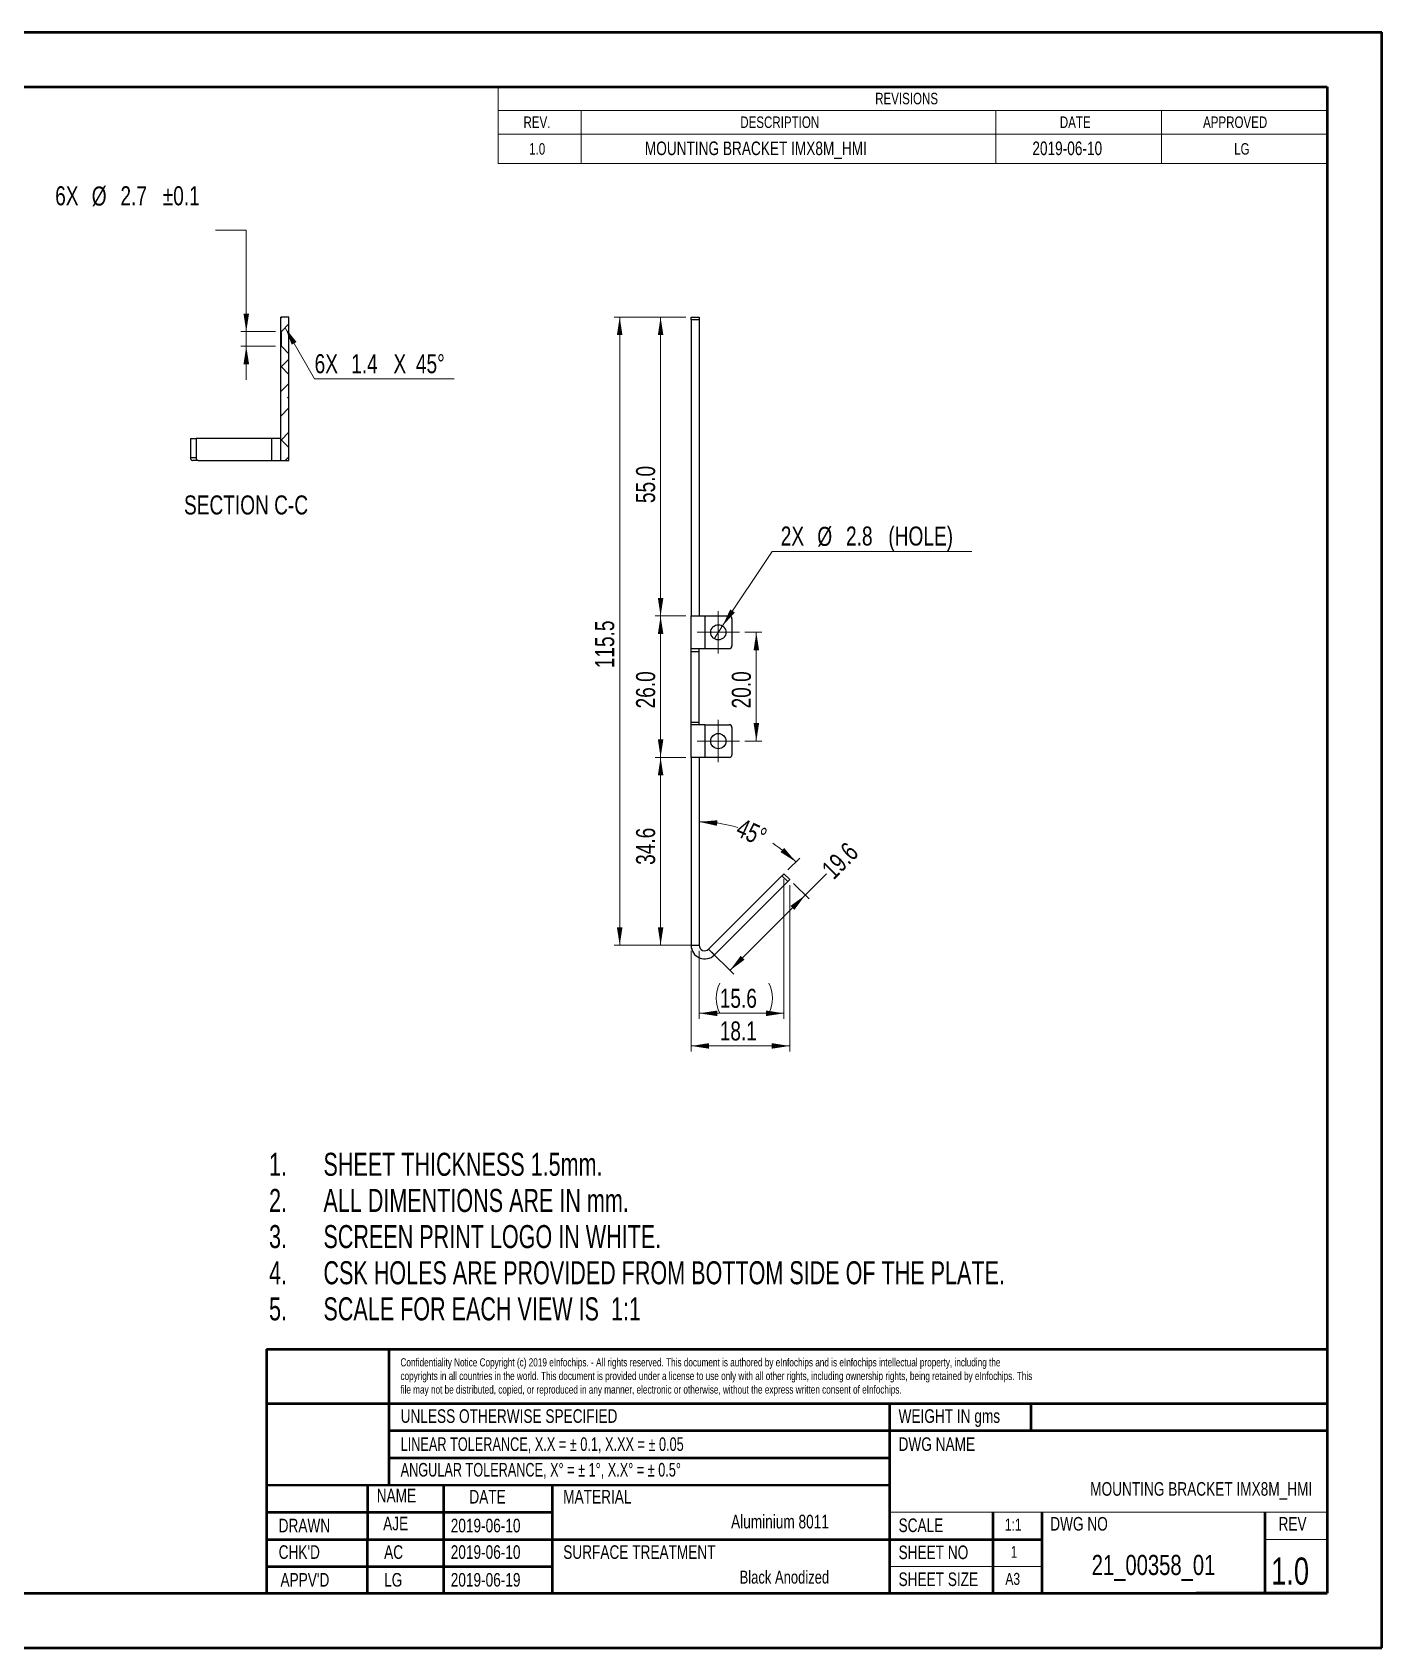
# Model space of a CAD drawing. Header units: millimetres. Extents: x 0 to 420, y 0 to 297.
# Drawn here: x 172 to 420.1, y 0.2 to 297.2 of the extents above; entities that cross this region are included whole.
import ezdxf

# ---------------------------------------------------------------- set-up
doc = ezdxf.new("R2010")
doc.units = ezdxf.units.MM
doc.styles.add('SLDTEXTSTYLE0', font='TXT', dxfattribs={"width": 0.7})
doc.styles.add('SLDTEXTSTYLE1', font='TXT', dxfattribs={"width": 0.75})
doc.styles.add('SLDTEXTSTYLE2', font='TXT', dxfattribs={"width": 0.698864})
doc.styles.add('SLDTEXTSTYLE3', font='TXT', dxfattribs={"width": 0.697674})
doc.dimstyles.new('SLDDIMSTYLE0', dxfattribs={"dimtxt": 3.5, "dimasz": 3.302, "dimexe": 0, "dimexo": 0.0625, "dimgap": 0.875, "dimtad": 1, "dimdec": 1, "dimrnd": 1e-09, "dimzin": 4, "dimdsep": 46, "dimtxsty": 'SLDTEXTSTYLE1', "dimsah": 1, "dimcen": 0.09, "dimadec": 0, "dimazin": 1, "dimtfac": 1, "dimtdec": 1, "dimtofl": 0, "dimtmove": 0, "dimatfit": 3, "dimfxl": 1, "dimfrac": 2, "dimtolj": 1, "dimtzin": 12, "dimarcsym": 0})
doc.dimstyles.new('SLDDIMSTYLE3', dxfattribs={"dimtxt": 3.5, "dimasz": 3.302, "dimexe": 0, "dimexo": 0.0625, "dimgap": 0.875, "dimtad": 1, "dimdec": 1, "dimrnd": 1e-09, "dimzin": 12, "dimdsep": 46, "dimtxsty": 'SLDTEXTSTYLE1', "dimsah": 1, "dimcen": 0.09, "dimadec": 0, "dimazin": 3, "dimtfac": 1, "dimtdec": 1, "dimtofl": 0, "dimtmove": 0, "dimatfit": 3, "dimfxl": 1, "dimfrac": 2, "dimtolj": 1, "dimtzin": 12, "dimarcsym": 0})
doc.dimstyles.new('SLDDIMSTYLE6', dxfattribs={"dimtxt": 3.5, "dimasz": 3.302, "dimexe": 0, "dimexo": 0.0625, "dimgap": 0.875, "dimtad": 0, "dimdec": 4, "dimzin": 12, "dimdsep": 46, "dimtxsty": 'SLDTEXTSTYLE1', "dimsah": 1, "dimcen": 0.09, "dimadec": 0, "dimazin": 3, "dimtfac": 1, "dimtdec": 0, "dimtofl": 0, "dimtmove": 0, "dimatfit": 3, "dimfxl": 1, "dimfrac": 2, "dimtolj": 1, "dimtzin": 12, "dimarcsym": 0})
doc.dimstyles.new('SLDDIMSTYLE7', dxfattribs={"dimtxt": 3.5, "dimasz": 3.302, "dimexe": 0, "dimexo": 0.0625, "dimgap": 0.875, "dimtad": 0, "dimdec": 1, "dimrnd": 1e-09, "dimzin": 12, "dimdsep": 46, "dimtxsty": 'SLDTEXTSTYLE1', "dimsah": 1, "dimcen": 0.09, "dimadec": 0, "dimazin": 3, "dimtfac": 1, "dimtdec": 1, "dimtofl": 0, "dimtmove": 0, "dimatfit": 3, "dimfxl": 1, "dimfrac": 2, "dimtolj": 1, "dimtzin": 12, "dimarcsym": 0})
doc.dimstyles.new('SLDDIMSTYLE8', dxfattribs={"dimtxt": 3.5, "dimasz": 3.302, "dimexe": 0, "dimexo": 0.0625, "dimgap": 0.875, "dimtad": 0, "dimtih": 1, "dimtoh": 1, "dimdec": 1, "dimrnd": 1e-09, "dimzin": 12, "dimdsep": 46, "dimtxsty": 'SLDTEXTSTYLE1', "dimblk1": 'NONE', "dimsah": 1, "dimcen": 0, "dimadec": 0, "dimazin": 3, "dimtfac": 1, "dimtdec": 1, "dimtmove": 0, "dimatfit": 3, "dimldrblk": 'NONE', "dimfxl": 1, "dimfrac": 2, "dimtolj": 1, "dimtzin": 12, "dimarcsym": 0})
doc.dimstyles.new('SLDDIMSTYLE9', dxfattribs={"dimtxt": 3.5, "dimasz": 3.302, "dimexe": 0, "dimexo": 0.0625, "dimgap": 0.875, "dimtad": 0, "dimtih": 1, "dimtoh": 1, "dimdec": 1, "dimrnd": 1e-09, "dimzin": 12, "dimdsep": 46, "dimtxsty": 'SLDTEXTSTYLE1', "dimsah": 1, "dimcen": 0.09, "dimadec": 0, "dimazin": 3, "dimtol": 1, "dimtp": 0.1, "dimtm": 0.1, "dimtfac": 1, "dimtdec": 1, "dimtmove": 0, "dimatfit": 0, "dimfxl": 1, "dimfrac": 2, "dimtolj": 1, "dimarcsym": 0})

# ---------------------------------------------------------------- blocks, each defined once
blk = doc.blocks.new('SW_NOTE_0')
at = {"color": 0, "linetype": 'Continuous', "lineweight": 0, "attachment_point": 1, "style": 'SLDTEXTSTYLE0'}
for s, insert, char_height in [('1.', (-10, 5.46), 4.233), ('SHEET THICKNESS 1.5mm.', (0, 5.46), 4.2333), ('2.', (-10, -1.19), 4.233), ('ALL DIMENTIONS ARE IN mm.', (0, -1.19), 4.2333), ('3.', (-10, -7.83), 4.233), ('SCREEN PRINT LOGO IN WHITE.', (0, -7.83), 4.2333), ('4.', (-10, -14.48), 4.233), ('CSK HOLES ARE PROVIDED FROM BOTTOM SIDE OF THE PLATE.', (0, -14.48), 4.2333), ('5.', (-10, -21.12), 4.233), ('SCALE FOR EACH VIEW IS  1:1', (0, -21.12), 4.2333)]:
    blk.add_mtext(s, dxfattribs=dict(at, insert=insert, char_height=char_height))
blk = doc.blocks.new('SW_NOTE_1')
at = {"color": 0, "linetype": 'Continuous', "lineweight": 0, "char_height": 1.5, "attachment_point": 1, "style": 'SLDTEXTSTYLE1'}
for s, insert in [('Confidentiality Notice Copyright (c) 2019 eInfochips. - All rights reserved. This document is authored by eInfochips and is eInfochips intellectual property, including the', (0, 1.93)), ('copyrights in all countries in the world. This document is provided under a license to use only with all other rights, including ownership rights, being retained by eInfochips. This', (0, -0.57)), ('file may not be distributed, copied, or reproduced in any manner, electronic or otherwise, without the express written consent of eInfochips.', (0, -3.07))]:
    blk.add_mtext(s, dxfattribs=dict(at, insert=insert))
blk = doc.blocks.new('SW_TABLEANNOTATION_0')
at = {"color": 0, "linetype": 'Continuous', "lineweight": 18}
for p, q in [((0, 0), (0, -14.15)), ((152.4, 0), (0, 0)), ((152.4, -14.15), (152.4, 0)), ((0, -4.35), (152.4, -4.35)), ((15.24, -4.35), (15.24, -8.7)), ((91.44, -4.35), (91.44, -8.7)), ((121.92, -4.35), (121.92, -8.7)), ((0, -8.7), (152.4, -8.7)), ((15.24, -8.7), (15.24, -14.15)), ((91.44, -8.7), (91.44, -14.15)), ((121.92, -8.7), (121.92, -14.15)), ((0, -14.15), (152.4, -14.15))]:
    blk.add_line(p, q, dxfattribs=at)
at = {"color": 0, "linetype": 'Continuous', "lineweight": 18, "attachment_point": 1, "style": 'SLDTEXTSTYLE1'}
for s, insert, char_height in [('REVISIONS', (69.28, -1.12), 2.117), ('REV.', (4.63, -5.47), 2.117), ('DESCRIPTION', (44.48, -5.47), 2.1167), ('DATE', (103.23, -5.47), 2.117), ('APPROVED', (129.56, -5.47), 2.117), ('1.0', (5.67, -10.37), 2.117), ('MOUNTING BRACKET IMX8M_HMI', (26.94, -10.08), 2.5), ('2019-06-10', (98.18, -10.08), 2.5), ('LG', (135.28, -10.37), 2.117)]:
    blk.add_mtext(s, dxfattribs=dict(at, insert=insert, char_height=char_height))
blk = doc.blocks.new('_D_9')
at = {"color": 7, "linetype": 'Continuous', "lineweight": 18}
for p, q in [((292.12, 244.85), (278.99, 244.85)), ((279.99, 244.85), (279.99, 129.35)), ((294.62, 129.35), (278.99, 129.35))]:
    blk.add_line(p, q, dxfattribs=at)
for points in [[(279.99, 244.85), (279.48, 241.55), (280.5, 241.55)], [(279.99, 129.35), (280.5, 132.65), (279.48, 132.65)]]:
    blk.add_solid(points, dxfattribs=at)
at = {"color": 7, "linetype": 'Continuous', "lineweight": 18, "insert": (275.48, 180.29), "char_height": 3.5, "attachment_point": 1, "rotation": 90, "style": 'SLDTEXTSTYLE1'}
blk.add_mtext('115.5', dxfattribs=at)
blk = doc.blocks.new('_D_10')
at = {"color": 7, "linetype": 'Continuous', "lineweight": 18}
for p, q in [((292.12, 244.85), (286.51, 244.85)), ((287.51, 244.85), (287.51, 189.9)), ((292.12, 189.9), (286.51, 189.9))]:
    blk.add_line(p, q, dxfattribs=at)
for points in [[(287.51, 244.85), (287.01, 241.55), (288.02, 241.55)], [(287.51, 189.9), (288.02, 193.2), (287.01, 193.2)]]:
    blk.add_solid(points, dxfattribs=at)
at = {"color": 7, "linetype": 'Continuous', "lineweight": 18, "insert": (283, 210.66), "char_height": 3.5, "attachment_point": 1, "rotation": 90, "style": 'SLDTEXTSTYLE1'}
blk.add_mtext('55.0', dxfattribs=at)
blk = doc.blocks.new('_D_11')
at = {"color": 7, "linetype": 'Continuous', "lineweight": 18}
for p, q in [((292.12, 189.9), (286.51, 189.9)), ((287.51, 189.9), (287.51, 163.9)), ((292.12, 163.9), (286.51, 163.9))]:
    blk.add_line(p, q, dxfattribs=at)
for points in [[(287.51, 189.9), (287.01, 186.6), (288.02, 186.6)], [(287.51, 163.9), (288.02, 167.2), (287.01, 167.2)]]:
    blk.add_solid(points, dxfattribs=at)
at = {"color": 7, "linetype": 'Continuous', "lineweight": 18, "insert": (283, 172.9), "char_height": 3.5, "attachment_point": 1, "rotation": 90, "style": 'SLDTEXTSTYLE1'}
blk.add_mtext('26.0', dxfattribs=at)
blk = doc.blocks.new('_D_12')
at = {"color": 7, "linetype": 'Continuous', "lineweight": 18}
for p, q in [((292.12, 163.9), (286.51, 163.9)), ((287.51, 163.9), (287.51, 129.35)), ((294.62, 129.35), (286.51, 129.35))]:
    blk.add_line(p, q, dxfattribs=at)
for points in [[(287.51, 163.9), (287.01, 160.6), (288.02, 160.6)], [(287.51, 129.35), (288.02, 132.65), (287.01, 132.65)]]:
    blk.add_solid(points, dxfattribs=at)
at = {"color": 7, "linetype": 'Continuous', "lineweight": 18, "insert": (283, 144.14), "char_height": 3.5, "attachment_point": 1, "rotation": 90, "style": 'SLDTEXTSTYLE1'}
blk.add_mtext('34.6', dxfattribs=at)
blk = doc.blocks.new('_D_13')
at = {"color": 7, "linetype": 'Continuous', "lineweight": 18}
for p, q in [((303.02, 186.9), (306.11, 186.9)), ((305.11, 186.9), (305.11, 166.9)), ((303.02, 166.9), (306.11, 166.9))]:
    blk.add_line(p, q, dxfattribs=at)
for points in [[(305.11, 186.9), (304.61, 183.6), (305.62, 183.6)], [(305.11, 166.9), (305.62, 170.2), (304.61, 170.2)]]:
    blk.add_solid(points, dxfattribs=at)
at = {"color": 7, "linetype": 'Continuous', "lineweight": 18, "insert": (300.6, 172.9), "char_height": 3.5, "attachment_point": 1, "rotation": 90, "style": 'SLDTEXTSTYLE1'}
blk.add_mtext('20.0', dxfattribs=at)
blk = doc.blocks.new('_D_14')
at = {"color": 7, "linetype": 'Continuous', "lineweight": 18}
blk.add_line((310.89, 143.2), (313.09, 145.4), dxfattribs=at)
for start, end in [(73.5739, 90), (45, 57.46)]:
    blk.add_arc((294.62, 126.94), 25.11, start, end, dxfattribs=at)
for points in [[(294.62, 152.05), (297.89, 151.32), (297.95, 152.34)], [(312.38, 144.69), (310.23, 147.25), (309.56, 146.49)]]:
    blk.add_solid(points, dxfattribs=at)
at = {"color": 7, "linetype": 'Continuous', "lineweight": 18, "insert": (302.55, 152.82), "char_height": 3.5, "attachment_point": 1, "rotation": 335.517, "style": 'SLDTEXTSTYLE1'}
blk.add_mtext('45°', dxfattribs=at)
blk = doc.blocks.new('_D_15')
at = {"color": 7, "linetype": 'Continuous', "lineweight": 18}
for p, q in [((311.95, 140.72), (314.81, 137.87)), ((314.1, 138.57), (318.04, 142.52)), ((300.25, 124.72), (314.1, 138.57)), ((296.33, 128.64), (300.96, 124.02))]:
    blk.add_line(p, q, dxfattribs=at)
for points in [[(314.1, 138.57), (311.4, 136.6), (312.12, 135.88)], [(300.25, 124.72), (302.94, 126.7), (302.23, 127.42)]]:
    blk.add_solid(points, dxfattribs=at)
at = {"color": 7, "linetype": 'Continuous', "lineweight": 18, "insert": (316.82, 143.74), "char_height": 3.5, "attachment_point": 1, "rotation": 45, "style": 'SLDTEXTSTYLE1'}
blk.add_mtext('19.6', dxfattribs=at)
blk = doc.blocks.new('_D_16')
at = {"color": 7, "linetype": 'Continuous', "lineweight": 18}
for p, q in [((311.24, 140.43), (311.24, 109.85)), ((293.12, 128.35), (293.12, 109.85)), ((293.12, 110.85), (311.24, 110.85))]:
    blk.add_line(p, q, dxfattribs=at)
for points in [[(293.12, 110.85), (296.43, 110.34), (296.43, 111.36)], [(311.24, 110.85), (307.94, 111.36), (307.94, 110.34)]]:
    blk.add_solid(points, dxfattribs=at)
at = {"color": 7, "linetype": 'Continuous', "lineweight": 18, "insert": (298.38, 115.36), "char_height": 3.5, "attachment_point": 1, "style": 'SLDTEXTSTYLE1'}
blk.add_mtext('18.1', dxfattribs=at)
blk = doc.blocks.new('_D_17')
at = {"color": 7, "linetype": 'Continuous', "lineweight": 18}
for p, q in [((310.18, 141.49), (310.18, 115.85)), ((294.62, 128.35), (294.62, 115.85)), ((310.18, 116.85), (294.62, 116.85))]:
    blk.add_line(p, q, dxfattribs=at)
for centre, start, end in [((303.94, 119.63), 153.4349, 206.5651), ((301.88, 119.63), 333.4349, 26.5651)]:
    blk.add_arc(centre, 6.21, start, end, dxfattribs=at)
for points in [[(294.62, 116.85), (297.93, 116.34), (297.93, 117.36)], [(310.18, 116.85), (306.88, 117.36), (306.88, 116.34)]]:
    blk.add_solid(points, dxfattribs=at)
at = {"color": 7, "linetype": 'Continuous', "lineweight": 18, "insert": (298.38, 121.36), "char_height": 3.5, "attachment_point": 1, "style": 'SLDTEXTSTYLE1'}
blk.add_mtext('15.6', dxfattribs=at)
blk = doc.blocks.new('_D_18')
at = {"color": 7, "linetype": 'Continuous', "lineweight": 18}
for p, q in [((298.9, 188.07), (308.01, 201.78)), ((308.01, 201.78), (344.7, 201.78)), ((297.35, 185.73), (298.9, 188.07))]:
    blk.add_line(p, q, dxfattribs=at)
blk.add_solid([(298.9, 188.07), (301.15, 190.53), (300.3, 191.1)], dxfattribs=at)
at = {"color": 7, "linetype": 'Continuous', "lineweight": 18, "char_height": 3.5, "attachment_point": 1, "style": 'SLDTEXTSTYLE1'}
for s, insert in [('2X', (309.6, 206.35)), ('%%c', (316.32, 206.29)), ('2.8', (321.6, 206.35)), ('(HOLE)', (329.38, 206.35))]:
    blk.add_mtext(s, dxfattribs=dict(at, insert=insert))
blk = doc.blocks.new('_None')
blk = doc.blocks.new('SW_CENTERMARKSYMBOL_6')
at = {"color": 0, "linetype": 'Continuous', "lineweight": 0}
for p, q in [((0, 2.5), (0, 3.9)), ((-2.5, 0), (-3.9, 0)), ((0, 0), (-2.5, 0)), ((0, 0), (0, 2.5)), ((0, 0), (0, -2.5)), ((0, 0), (2.5, 0)), ((2.5, 0), (3.9, 0)), ((0, -2.5), (0, -3.9))]:
    blk.add_line(p, q, dxfattribs=at)
blk = doc.blocks.new('SW_CENTERMARKSYMBOL_7')
at = {"color": 0, "linetype": 'Continuous', "lineweight": 0}
for p, q in [((0, 2.5), (0, 3.9)), ((-2.5, 0), (-3.9, 0)), ((0, 0), (-2.5, 0)), ((0, 0), (0, 2.5)), ((0, 0), (0, -2.5)), ((0, 0), (2.5, 0)), ((2.5, 0), (3.9, 0)), ((0, -2.5), (0, -3.9))]:
    blk.add_line(p, q, dxfattribs=at)
blk = doc.blocks.new('SW_CHAMFER_DIMENSION_0')
at = {"color": 0, "linetype": 'Continuous', "lineweight": 18}
for p, q in [((-5.41, 9.38), (0, 0)), ((0, 0), (25.66, 0))]:
    blk.add_line(p, q, dxfattribs=at)
blk.add_solid([(-5.41, 9.38), (-4.2, 6.27), (-3.32, 6.77)], dxfattribs=at)
at = {"color": 0, "linetype": 'Continuous', "lineweight": 18, "char_height": 3.5, "attachment_point": 1, "style": 'SLDTEXTSTYLE1'}
for s, insert in [('6X', (0, 4.51)), ('1.4', (6.72, 4.51)), ('X', (14.5, 4.51)), ('45°', (18.62, 4.51))]:
    blk.add_mtext(s, dxfattribs=dict(at, insert=insert))
blk = doc.blocks.new('_D_19')
at = {"color": 7, "linetype": 'Continuous', "lineweight": 18}
for p, q in [((205.66, 260.85), (211.34, 260.85)), ((211.34, 260.85), (211.34, 242.2)), ((216.69, 242.2), (210.34, 242.2)), ((211.34, 239.5), (211.34, 242.2)), ((216.69, 239.5), (210.34, 239.5)), ((211.34, 239.5), (211.34, 233.35))]:
    blk.add_line(p, q, dxfattribs=at)
for points in [[(211.34, 242.2), (211.85, 245.5), (210.83, 245.5)], [(211.34, 239.5), (210.83, 236.2), (211.85, 236.2)]]:
    blk.add_solid(points, dxfattribs=at)
at = {"color": 7, "linetype": 'Continuous', "lineweight": 18, "char_height": 3.5, "attachment_point": 1, "style": 'SLDTEXTSTYLE1'}
for s, insert in [('6X', (176.21, 268.91)), ('%%c', (182.93, 268.86)), ('2.7', (188.21, 268.91)), ('±0.1', (195.98, 268.91))]:
    blk.add_mtext(s, dxfattribs=dict(at, insert=insert))

msp = doc.modelspace()

# ---------------------------------------------------------------- hatches: boundary and pattern name
at = {"linetype": 'Continuous', "lineweight": 18}
h = msp.add_hatch(dxfattribs=at)
h.set_pattern_fill('ANSI38', style=0)
h.paths.add_polyline_path([(219.1877, 243.59923), (219.1877, 244.84923), (217.6877, 244.84923), (217.6877, 242.19923), (217.7877, 242.19923)], flags=0)
h = msp.add_hatch(dxfattribs=at)
h.set_pattern_fill('ANSI38', style=0)
h.paths.add_polyline_path([(217.6877, 239.49923), (217.6877, 218.51534), (219.1877, 218.51534), (219.1877, 238.09923), (217.7877, 239.49923)], flags=0)

# ---------------------------------------------------------------- linework, layer by layer
at = {"color": 7, "linetype": 'Continuous', "lineweight": 50}
for p, q in [((0.07884, 297.21478), (420.07884, 297.21478)), ((420.07884, 0.21478), (420.07884, 297.21478)), ((10.07884, 287.21478), (410.07884, 287.21478)), ((410.07884, 287.21478), (410.07884, 10.21478)), ((215.07884, 55.12093), (410.07884, 55.12093)), ((215.07884, 55.12093), (215.07884, 10.12093)), ((237.57884, 55.12093), (237.57884, 30.12538)), ((215.11082, 45.12093), (410.07884, 45.12093)), ((329.57564, 45.12093), (329.57884, 10.21478)), ((355.57564, 45.12093), (355.57564, 40.12093)), ((237.57884, 40.12093), (410.07884, 40.12093)), ((237.57884, 35.12093), (329.57656, 35.12093)), ((215.11082, 30.12093), (329.57701, 30.1436)), ((233.59989, 30.12459), (233.57884, 10.21478)), ((247.57884, 30.13679), (247.57884, 10.21478)), ((267.57884, 30.14558), (267.57884, 10.21478)), ((215.11082, 25.12093), (267.57884, 25.12093)), ((348.57884, 25.12093), (348.57884, 10.21478)), ((357.57884, 25.12093), (357.57884, 10.21478)), ((398.57884, 25.12093), (398.57884, 10.21478)), ((215.11082, 20.12093), (357.57884, 20.12093)), ((215.11082, 15.12093), (267.57884, 15.12093)), ((10.07884, 10.21478), (410.07884, 10.21478)), ((410.07884, 10.21478), (385.98831, 10.21478)), ((0.07884, 0.21478), (420.07884, 0.21478))]:
    msp.add_line(p, q, dxfattribs=at)
at = {"color": 7, "linetype": 'Continuous', "lineweight": 25}
for p, q in [((217.6877, 242.19923), (217.6877, 244.84923)), ((219.1877, 244.84923), (217.6877, 244.84923)), ((219.1877, 243.59923), (217.7877, 242.19923)), ((219.1877, 243.59923), (219.1877, 244.84923)), ((219.1877, 238.09923), (219.1877, 243.59923)), ((293.1241, 244.84923), (294.6241, 244.84923)), ((293.1241, 244.34923), (293.1241, 244.84923)), ((294.6241, 244.34923), (293.1241, 244.34923)), ((293.1241, 244.34923), (293.1241, 189.89923)), ((294.6241, 244.84923), (294.6241, 244.34923)), ((294.6241, 244.34923), (294.6241, 189.89923)), ((217.7877, 242.19923), (217.6877, 242.19923)), ((217.6877, 239.49923), (217.6877, 242.19923)), ((217.7877, 239.49923), (217.7877, 242.19923)), ((217.6877, 239.49923), (217.7877, 239.49923)), ((217.6877, 218.51534), (217.6877, 239.49923)), ((217.7877, 239.49923), (219.1877, 238.09923)), ((219.1877, 218.51534), (219.1877, 238.09923)), ((201.07069, 222.51534), (201.07069, 219.01534)), ((201.07069, 222.51534), (202.13135, 222.51534)), ((202.13135, 222.51534), (202.13135, 219.01534)), ((215.98059, 222.51534), (202.13135, 222.51534)), ((215.98059, 222.51534), (215.98059, 218.51534)), ((217.6877, 222.51534), (215.98059, 222.51534)), ((201.07069, 219.01534), (202.13135, 219.01534)), ((202.4849, 218.51534), (201.42424, 218.51534)), ((202.4849, 218.51534), (215.98059, 218.51534)), ((215.98059, 218.51534), (217.6877, 218.51534)), ((217.6877, 218.51534), (219.1877, 218.51534)), ((293.1241, 183.89923), (293.1241, 189.89923)), ((293.1241, 189.89923), (295.6241, 189.89923)), ((295.6241, 189.89923), (295.6241, 183.89923)), ((295.6241, 189.89923), (300.1241, 189.89923)), ((300.6241, 189.39923), (300.6241, 184.39923)), ((293.1241, 183.89923), (295.6241, 183.89923)), ((293.1241, 183.39923), (293.1241, 183.89923)), ((293.1241, 170.39923), (293.1241, 183.39923)), ((293.1241, 183.39923), (294.6241, 183.39923)), ((294.6241, 183.39923), (294.6241, 183.89923)), ((294.6241, 170.39923), (294.6241, 183.39923)), ((295.6241, 183.89923), (300.1241, 183.89923)), ((293.1241, 170.39923), (294.6241, 170.39923)), ((293.1241, 169.89923), (293.1241, 170.39923)), ((293.1241, 163.89923), (293.1241, 169.89923)), ((295.6241, 169.89923), (293.1241, 169.89923)), ((294.6241, 169.89923), (294.6241, 170.39923)), ((295.6241, 169.89923), (295.6241, 163.89923)), ((295.6241, 169.89923), (300.1241, 169.89923)), ((300.6241, 169.39923), (300.6241, 164.39923)), ((295.6241, 163.89923), (293.1241, 163.89923)), ((293.1241, 163.89923), (293.1241, 129.34922)), ((294.6241, 163.89923), (294.6241, 129.34922)), ((300.1241, 163.89923), (295.6241, 163.89923)), ((296.3312, 128.64212), (309.82689, 142.13781)), ((297.39186, 127.58146), (310.88755, 141.07715)), ((310.88755, 141.07715), (309.82689, 142.13781)), ((310.18045, 142.49136), (311.24111, 141.4307)), ((293.1241, 129.34922), (294.6241, 129.34922)), ((296.3312, 128.64212), (297.39186, 127.58146))]:
    msp.add_line(p, q, dxfattribs=at)
at = {"color": 7, "linetype": 'Continuous', "lineweight": 18}
for p, q in [((329.57747, 25.12093), (410.07884, 25.12093)), ((398.57884, 20.12093), (410.07884, 20.12093)), ((329.57839, 15.12093), (357.57884, 15.12093))]:
    msp.add_line(p, q, dxfattribs=at)
at = {"color": 7, "linetype": 'Continuous', "lineweight": 25, "flags": 128}
for points in [[(309.82689, 142.13781), (309.89587, 142.20679), (309.96219, 142.27311), (310.02332, 142.33423), (310.07689, 142.38781), (310.12086, 142.43178), (310.15353, 142.46445), (310.17365, 142.48457), (310.18045, 142.49136)], [(311.24111, 141.4307), (311.23431, 141.42391), (311.21419, 141.40379), (311.18152, 141.37112), (311.13755, 141.32715), (311.08398, 141.27357), (311.02285, 141.21245), (310.95653, 141.14612), (310.88755, 141.07715)]]:
    msp.add_lwpolyline(points, dxfattribs=at)
at = {"color": 7, "linetype": 'Continuous', "lineweight": 25}
for centre in [(298.1241, 186.89923), (298.1241, 166.89923)]:
    msp.add_circle(centre, 1.4, dxfattribs=at)
for centre, radius, start, end in [((201.51262, 218.95284), 0.44633, 171.9502612, 258.5789446), ((202.57328, 218.95284), 0.44633, 171.9501936, 258.5788699), ((300.1241, 189.39923), 0.5, 0, 90), ((300.1241, 184.39923), 0.5, 270, 0), ((300.1241, 169.39923), 0.5, 0, 90), ((300.1241, 164.39923), 0.5, 270, 0), ((295.6241, 129.34923), 2.5, 180, 315), ((295.6241, 129.34923), 1, 180, 315)]:
    msp.add_arc(centre, radius, start, end, dxfattribs=at)

# ---------------------------------------------------------------- block references
at = {"color": 7, "linetype": 'Continuous', "lineweight": 18}
for name, p in [('SW_TABLEANNOTATION_0', (257.67884, 287.21478)), ('SW_CHAMFER_DIMENSION_0', (223.90249, 233.52053))]:
    msp.add_blockref(name, p, dxfattribs=at)
at = {"color": 7, "linetype": 'Continuous', "lineweight": 0}
for name, p in [('SW_CENTERMARKSYMBOL_7', (298.1241, 186.89923)), ('SW_CENTERMARKSYMBOL_6', (298.1241, 166.89923)), ('SW_NOTE_0', (225.52971, 85.74793)), ('SW_NOTE_1', (239.68958, 51.50014))]:
    msp.add_blockref(name, p, dxfattribs=at)

# ---------------------------------------------------------------- texts
for s, insert, char_height, attachment_point, style in [('SECTION C-C', (211.30034, 212.068), 3.5, 2, 'SLDTEXTSTYLE1'), ('UNLESS OTHERWISE SPECIFIED', (239.72171, 44.04892), 2.5, 1, 'SLDTEXTSTYLE1'), ('WEIGHT IN gms', (331.25995, 44.04892), 2.5, 1, 'SLDTEXTSTYLE1'), ('LINEAR TOLERANCE, X.X = ± 0.1, X.XX = ± 0.05', (239.72171, 38.88854), 2.5, 1, 'SLDTEXTSTYLE2'), ('DWG NAME', (331.25995, 38.88854), 2.5, 1, 'SLDTEXTSTYLE1'), ('ANGULAR TOLERANCE, X° = ± 1°, X.X° = ± 0.5°', (239.72171, 34.17797), 2.5, 1, 'SLDTEXTSTYLE3'), ('MOUNTING BRACKET IMX8M_HMI', (407.30724, 30.65156), 2.5, 3, 'SLDTEXTSTYLE1'), ('NAME', (235.32179, 29.43303), 2.5, 1, 'SLDTEXTSTYLE1'), ('DATE', (252.35432, 29.2212), 2.5, 1, 'SLDTEXTSTYLE1'), ('MATERIAL', (269.61342, 29.2212), 2.5, 1, 'SLDTEXTSTYLE1'), ('DRAWN', (217.29304, 23.92296), 2.5, 1, 'SLDTEXTSTYLE1'), ('AJE', (236.50703, 24.29627), 2.5, 1, 'SLDTEXTSTYLE1'), ('2019-06-10', (248.92989, 23.92296), 2.5, 1, 'SLDTEXTSTYLE1'), ('Aluminium 8011', (300.46712, 24.64696), 2.5, 1, 'SLDTEXTSTYLE1'), ('SCALE', (331.25995, 23.97055), 2.5, 1, 'SLDTEXTSTYLE1'), ('1:1', (350.79569, 23.93892), 2.2, 1, 'SLDTEXTSTYLE1'), ('DWG NO', (359.14513, 24.24231), 2.5, 1, 'SLDTEXTSTYLE1'), ('REV', (401.11237, 24.24231), 2.5, 1, 'SLDTEXTSTYLE1'), ("CHK'D", (217.29304, 19.04401), 2.5, 1, 'SLDTEXTSTYLE1'), ('AC', (236.68517, 19.04401), 2.5, 1, 'SLDTEXTSTYLE1'), ('2019-06-10', (248.92989, 19.04401), 2.5, 1, 'SLDTEXTSTYLE1'), ('SURFACE TREATMENT', (269.61342, 19.04401), 2.5, 1, 'SLDTEXTSTYLE1'), ('SHEET NO', (331.25995, 18.99603), 2.5, 1, 'SLDTEXTSTYLE1'), ('1', (351.88018, 18.93842), 2.2, 1, 'SLDTEXTSTYLE1'), ('21_00358_01', (366.77032, 17.27988), 3.7041667, 1, 'SLDTEXTSTYLE1'), ('1.0', (399.75473, 16.79745), 5, 1, 'SLDTEXTSTYLE1'), ("APPV'D", (217.6324, 13.94105), 2.5, 1, 'SLDTEXTSTYLE1'), ('LG', (236.68517, 13.94105), 2.5, 1, 'SLDTEXTSTYLE1'), ('2019-06-19', (248.92989, 13.94105), 2.5, 1, 'SLDTEXTSTYLE1'), ('Black Anodized', (302.0359, 14.37736), 2.38125, 1, 'SLDTEXTSTYLE1'), ('SHEET SIZE', (331.25995, 14.05049), 2.5, 1, 'SLDTEXTSTYLE1'), ('A3', (350.89852, 13.96584), 2.2, 1, 'SLDTEXTSTYLE1')]:
    msp.add_mtext(s, dxfattribs=dict(at, insert=insert, char_height=char_height, attachment_point=attachment_point, style=style))

# ---------------------------------------------------------------- dimensions: what is measured, and where the dimension line sits
at = {"color": 7, "linetype": 'Continuous', "lineweight": 18}
dim = msp.add_linear_dim(base=(204.99184, 242.19923), p1=(217.6877, 239.49923), p2=(217.6877, 242.19923), angle=90, text='6X %%c<>', dimstyle='SLDDIMSTYLE9', dxfattribs=at)
dim.commit()
dim.dimension.update_dxf_attribs({"geometry": '_D_19', "text_midpoint": (204.99184, 267.15409), "dimtype": 160})
for base, p1, p2, angle, dimstyle, picture, middle in [((279.98935, 129.34923), (293.1241, 244.84923), (295.6241, 129.34923), 90, 'SLDDIMSTYLE3', '_D_9', (279.98935, 186.11096)), ((287.5137062192, 189.8992265014), (293.1240961724, 244.8492265014), (293.1240961724, 189.8992265014), 90, 'SLDDIMSTYLE0', '_D_10', (287.5137062192, 215.1902616046)), ((287.51371, 163.89923), (293.1241, 189.89923), (293.1241, 163.89923), 90, 'SLDDIMSTYLE0', '_D_11', (287.51371, 177.42948)), ((305.11492, 166.89923), (302.0241, 186.89923), (302.0241, 166.89923), 90, 'SLDDIMSTYLE0', '_D_13', (305.11492, 177.42948)), ((287.5137062192, 129.3492265014), (293.1240961724, 163.8992265014), (295.6240961724, 129.3492265014), 90, 'SLDDIMSTYLE3', '_D_12', (287.5137062192, 148.6703788075)), ((300.2496, 124.72372), (311.24111, 141.4307), (295.6241, 129.34923), 45, 'SLDDIMSTYLE7', '_D_15', (321.24111, 145.71523))]:
    dim = msp.add_linear_dim(base=base, p1=p1, p2=p2, angle=angle, dimstyle=dimstyle, dxfattribs=at)
    dim.commit()
    dim.dimension.update_dxf_attribs({"geometry": picture, "text_midpoint": middle, "dimtype": 160})
dim = msp.add_angular_dim_2l(base=(310.34833, 146.51301), line1=((294.6241, 129.34923), (294.6241, 244.84923)), line2=((296.3312, 128.64212), (310.18045, 142.49136)), dimstyle='SLDDIMSTYLE6', dxfattribs=at)
dim.commit()
dim.dimension.update_dxf_attribs({"geometry": '_D_14', "text_midpoint": (305.03058, 149.78789), "dimtype": 162})
dim = msp.add_diameter_dim_2p(p1=(297.34947, 185.73305), p2=(298.89872, 188.0654), text='2X <> (HOLE)', dimstyle='SLDDIMSTYLE8', dxfattribs=at)
dim.commit()
dim.dimension.update_dxf_attribs({"geometry": '_D_18', "text_midpoint": (327.14686, 204.58506), "dimtype": 163})
dim = msp.add_linear_dim(base=(311.24111, 110.84923), p1=(293.1241, 129.34923), p2=(311.24111, 141.4307), dimstyle='SLDDIMSTYLE3', dxfattribs=at)
dim.commit()
dim.dimension.update_dxf_attribs({"geometry": '_D_16', "text_midpoint": (302.90763, 110.84923), "dimtype": 160})
dim = msp.add_linear_dim(base=(294.6241, 116.84923), p1=(310.18045, 142.49136), p2=(294.6241, 129.34923), text='(<>)', dimstyle='SLDDIMSTYLE3', dxfattribs=at)
dim.commit()
dim.dimension.update_dxf_attribs({"geometry": '_D_17', "text_midpoint": (302.90763, 116.84923), "dimtype": 160})

doc.saveas('drawing.dxf')
